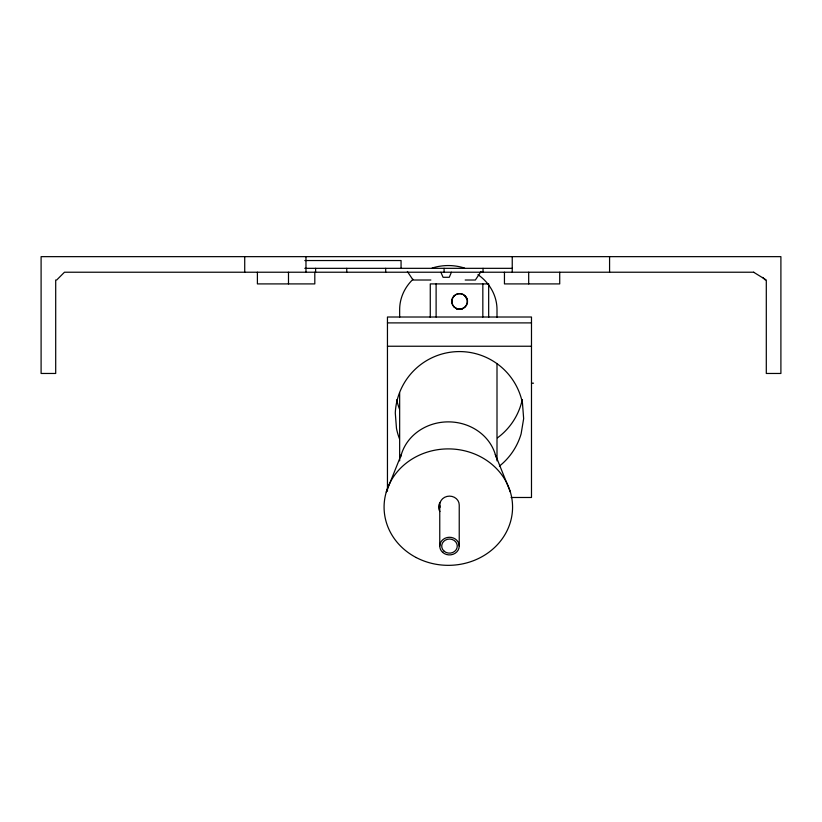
<?xml version="1.0" encoding="UTF-8"?>
<svg xmlns="http://www.w3.org/2000/svg" width="822" height="822" viewBox="0 0 822 822"><rect width="100%" height="100%" fill="white"/><g stroke="black" fill="none" stroke-linecap="round" stroke-linejoin="round"><path stroke-width="1.23" d="M386.268 492.049L401.311 454.566M451.412 272.226L449.274 277.291L443.048 277.291L440.911 272.226M481.024 271.517L475.363 280.014L465.19 280.014M440.273 502.263L439.893 502.715A9.73 8.826 0 0 0 439.893 511.531M454.33 307.212C457.238 309.966 462.18 309.75 464.975 306.935A7.788 7.788 0 0 0 464.975 295.92L463.361 294.687A7.788 7.788 0 0 0 455.573 294.687L453.96 295.92A7.788 7.788 0 0 0 453.96 306.935M304.798 260.543L401.064 260.543L401.064 268.332M304.798 268.332L512.24 268.332M753.784 272.226L64.465 272.226L56.677 280.014L55.701 280.014L55.701 373.465L41.1 373.465L41.1 256.649L780.9 256.649L780.9 373.465L766.299 373.465L766.299 280.014L753.64 272.226M430.862 280.014L413.065 280.014L407.393 271.517M457.011 309.216L461.902 309.216M387.45 322.892L531.485 322.892M387.45 346.237L531.485 346.237M531.485 383.186L533.509 383.186M511.089 497.485L531.485 497.485L531.485 317.015L387.45 317.015L387.45 491.135M762.734 277.415L765.323 280.014M464.975 295.92L466.988 299.413M495.337 454.566L510.38 492.049M609.575 256.649L609.575 272.226M559.72 272.226L559.72 283.909L504.451 283.909L504.451 272.226M528.69 272.226L528.69 283.909M512.24 256.649L512.24 272.226M497.002 317.343L497.002 309.658A48.673 44.111 0 0 0 477.952 274.661M497.002 363.478L497.002 460.854M488.669 317.395L488.669 283.909L430.266 283.909L430.266 317.395M483.038 268.332L483.038 272.226M482.833 283.909L482.833 317.015M459.231 546.096L459.231 504.955A9.73 8.826 0 0 0 452.008 496.426A9.73 8.826 0 0 0 441.065 500.547L440.089 502.674A9.73 8.826 0 0 0 440.089 507.236M444.096 268.332L444.096 272.226M439.76 504.955L439.76 546.096M436.112 283.909L436.112 317.015M399.656 317.343L399.656 309.658A48.673 44.111 0 0 1 413.024 279.285M399.656 392.947L399.656 460.854M385.693 268.332L385.693 272.226M346.75 268.332L346.75 272.226M315.607 268.332L315.607 272.226M314.805 272.226L314.805 283.909L257.399 283.909L257.399 272.226M305.969 256.649L305.969 272.226M288.491 272.226L288.491 283.909M244.72 256.649L244.72 272.226M463.361 308.178A7.788 7.788 0 0 1 455.573 308.178M499.427 466.095A64.25 64.25 0 0 0 521.107 433.913L523.655 418.634L522.473 403.201A64.25 64.25 0 0 0 395.29 412.942L396.471 428.375A64.25 64.25 0 0 0 399.451 438.701M522.278 399.554A64.25 64.25 0 0 1 497.526 437.807M399.451 408.955A64.25 64.25 0 0 1 396.707 399.79M400.663 457.053A48.673 44.111 0 0 1 448.329 421.871A48.673 44.111 0 0 1 495.985 457.053M432.095 268.075A48.673 44.111 0 0 1 464.564 268.075M454.237 295.91L452.994 297.523A7.788 7.788 0 0 0 452.994 305.311L454.237 306.925A7.788 7.788 0 0 0 465.252 306.925L466.485 305.311A7.788 7.788 0 0 0 466.485 297.523L465.252 295.91A7.788 7.788 0 0 0 454.237 295.91M416.199 557.542A64.25 58.228 0 0 0 512.568 507.123A64.25 58.228 0 0 0 416.199 456.693A64.25 58.228 0 0 0 416.199 557.542M443.983 551.079A7.788 7.059 0 0 0 457.011 547.914A7.788 7.059 0 0 0 447.476 539.273A7.788 7.059 0 0 0 443.983 551.079M442.606 552.333A9.73 8.826 0 0 0 458.892 548.377A9.73 8.826 0 0 0 446.973 537.567A9.73 8.826 0 0 0 442.606 552.333"/></g></svg>
